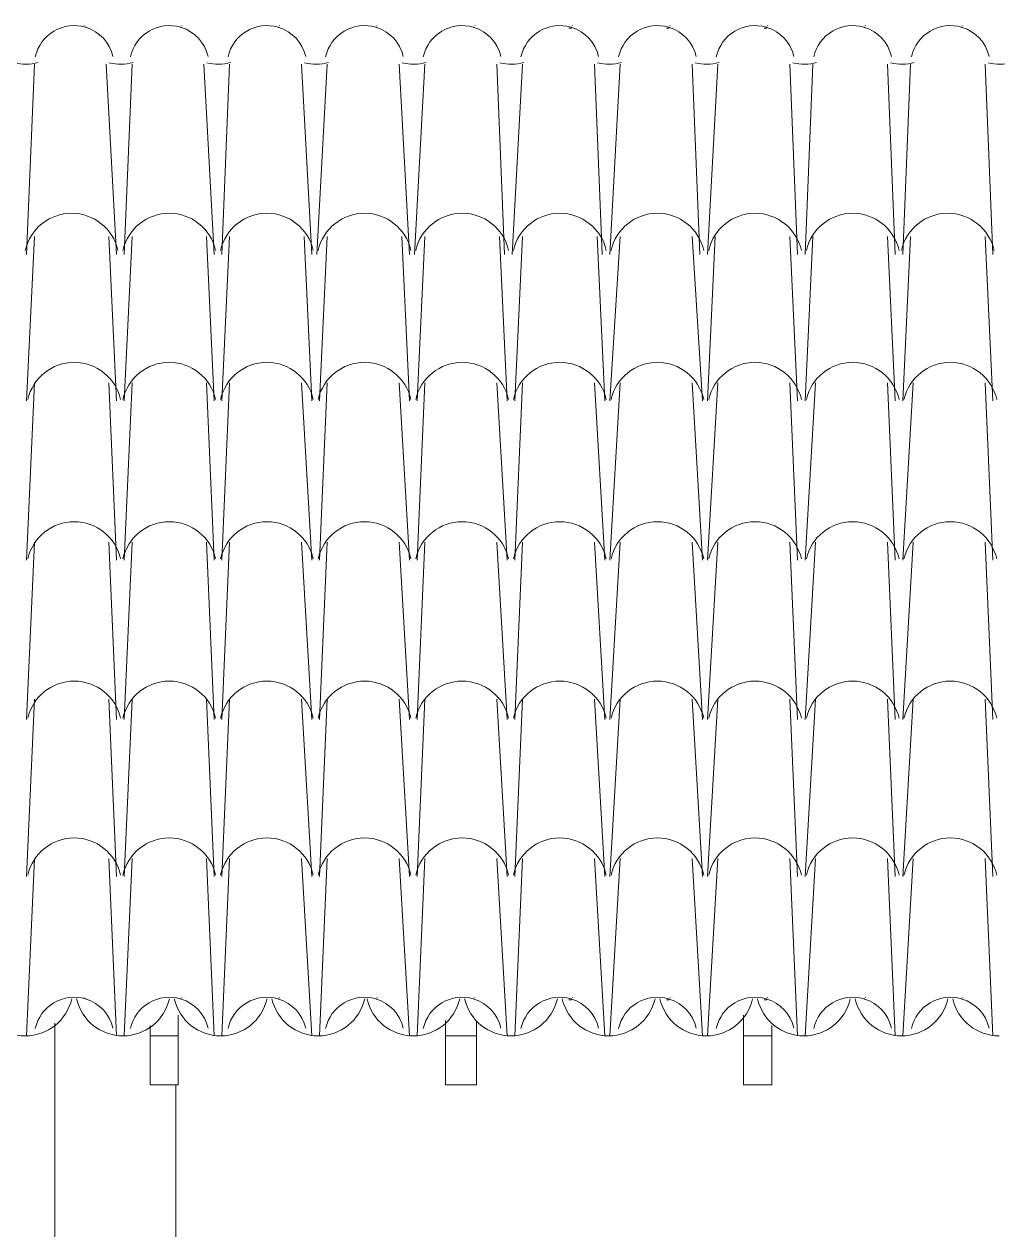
# Model space of a CAD drawing. Header units: millimetres. Extents: x 8329 to 21574, y -433 to 4921.
# Drawn here: x 13938 to 15555, y 2916 to 4918 of the extents above; entities that cross this region are included whole.
import ezdxf

# ---------------------------------------------------------------- set-up
doc = ezdxf.new("R2010")
doc.units = ezdxf.units.MM
doc.layers.add('A-ALV-___-___-EXI', color=250, linetype='Continuous', lineweight=25)
doc.layers.add('A-COB-___-___-EXI', color=250, linetype='Continuous', lineweight=25)

msp = doc.modelspace()

# ---------------------------------------------------------------- linework, layer by layer
at = {"layer": 'A-ALV-___-___-EXI', "color": 28, "lineweight": 15}
msp.add_line((13989.1, 736.9), (13989.1, 3259.3), dxfattribs=at)
at = {"layer": 'A-ALV-___-___-EXI', "color": 28, "lineweight": 15, "flags": 128}
msp.add_lwpolyline([(11167.8, 608.8), (14189.7, 608.8), (14189.7, 3156.9)], dxfattribs=at)
at = {"layer": 'A-COB-___-___-EXI', "color": 28, "lineweight": 15}
for p, q in [((14842.7, 4911.1), (14847, 4911.1)), ((15004.9, 4911.1), (15009.2, 4911.1)), ((15167.1, 4911.1), (15171.4, 4911.1)), ((13942.1, 4535.5), (13954.9, 4851.4)), ((14091.5, 4535.5), (14074.4, 4851.4)), ((14104.3, 4535.5), (14117.1, 4851.4)), ((14253.7, 4535.5), (14236.6, 4851.4)), ((14266.5, 4535.5), (14279.3, 4851.4)), ((14415.9, 4535.5), (14398.8, 4851.4)), ((14424.4, 4535.5), (14441.5, 4851.4)), ((14578.1, 4535.5), (14561, 4851.4)), ((14586.6, 4535.5), (14603.7, 4851.4)), ((14736, 4535.5), (14723.2, 4851.4)), ((14748.8, 4535.5), (14765.9, 4851.4)), ((14898.2, 4535.5), (14885.4, 4851.4)), ((14911, 4535.5), (14928.1, 4851.4)), ((15060.4, 4535.5), (15047.6, 4851.4)), ((15073.2, 4535.5), (15090.3, 4851.4)), ((15222.6, 4535.5), (15209.8, 4851.4)), ((15235.4, 4535.5), (15248.2, 4851.4)), ((15384.8, 4535.5), (15372, 4851.4)), ((15397.6, 4535.5), (15410.4, 4851.4)), ((15547, 4535.5), (15534.1, 4851.4)), ((13942.1, 4292.2), (13954.9, 4565.4)), ((14091.5, 4292.2), (14078.7, 4565.4)), ((14104.3, 4292.2), (14117.1, 4565.4)), ((14253.7, 4292.2), (14240.9, 4565.4)), ((14266.5, 4292.2), (14279.3, 4565.4)), ((14415.9, 4292.2), (14403.1, 4565.4)), ((14428.7, 4292.2), (14441.5, 4565.4)), ((14578.1, 4292.2), (14565.3, 4565.4)), ((14590.9, 4292.2), (14603.7, 4565.4)), ((14740.3, 4292.2), (14727.5, 4565.4)), ((14753.1, 4292.2), (14765.9, 4565.4)), ((14902.5, 4292.2), (14889.7, 4565.4)), ((14911, 4292.2), (14928.1, 4565.4)), ((15064.7, 4292.2), (15047.6, 4565.4)), ((15073.2, 4292.2), (15086, 4565.4)), ((15222.6, 4292.2), (15209.8, 4565.4)), ((15235.4, 4292.2), (15248.2, 4565.4)), ((15384.8, 4292.2), (15372, 4565.4)), ((15397.6, 4292.2), (15410.4, 4565.4)), ((15547, 4292.2), (15534.1, 4565.4)), ((13942.1, 4027.6), (13954.9, 4322.1)), ((14091.5, 4027.6), (14078.7, 4322.1)), ((14104.3, 4027.6), (14117.1, 4322.1)), ((14253.7, 4027.6), (14240.9, 4322.1)), ((14266.5, 4027.6), (14279.3, 4322.1)), ((14415.9, 4027.6), (14398.8, 4322.1)), ((14428.7, 4027.6), (14441.5, 4322.1)), ((14578.1, 4027.6), (14561, 4322.1)), ((14590.9, 4027.6), (14603.7, 4322.1)), ((14740.3, 4027.6), (14723.2, 4322.1)), ((14753.1, 4027.6), (14765.9, 4322.1)), ((14902.5, 4027.6), (14885.4, 4322.1)), ((14911, 4027.6), (14928.1, 4322.1)), ((15064.7, 4027.6), (15047.6, 4322.1)), ((15073.2, 4027.6), (15090.3, 4322.1)), ((15222.6, 4027.6), (15209.8, 4322.1)), ((15235.4, 4027.6), (15252.4, 4322.1)), ((15384.8, 4027.6), (15372, 4322.1)), ((15397.6, 4027.6), (15414.6, 4322.1)), ((15547, 4027.6), (15534.1, 4322.1)), ((13942.1, 3763), (13954.9, 4057.5)), ((14091.5, 3763), (14078.7, 4057.5)), ((14104.3, 3763), (14117.1, 4057.5)), ((14253.7, 3763), (14240.9, 4057.5)), ((14266.5, 3763), (14279.3, 4057.5)), ((14415.9, 3763), (14398.8, 4057.5)), ((14428.7, 3763), (14441.5, 4057.5)), ((14578.1, 3763), (14561, 4057.5)), ((14590.9, 3763), (14603.7, 4057.5)), ((14740.3, 3763), (14723.2, 4057.5)), ((14753.1, 3763), (14765.9, 4057.5)), ((14902.5, 3763), (14885.4, 4057.5)), ((14911, 3763), (14928.1, 4057.5)), ((15064.7, 3763), (15047.6, 4057.5)), ((15073.2, 3763), (15090.3, 4057.5)), ((15222.6, 3763), (15209.8, 4057.5)), ((15235.4, 3763), (15252.4, 4057.5)), ((15384.8, 3763), (15372, 4057.5)), ((15397.6, 3763), (15414.6, 4057.5)), ((15547, 3763), (15534.1, 4057.5)), ((13942.1, 3502.6), (13954.9, 3797.1)), ((14091.5, 3502.6), (14078.7, 3797.1)), ((14104.3, 3502.6), (14117.1, 3797.1)), ((14253.7, 3502.6), (14240.9, 3797.1)), ((14266.5, 3502.6), (14279.3, 3797.1)), ((14415.9, 3502.6), (14398.8, 3797.1)), ((14428.7, 3502.6), (14441.5, 3797.1)), ((14578.1, 3502.6), (14561, 3797.1)), ((14590.9, 3502.6), (14603.7, 3797.1)), ((14740.3, 3502.6), (14723.2, 3797.1)), ((14753.1, 3502.6), (14765.9, 3797.1)), ((14902.5, 3502.6), (14885.4, 3797.1)), ((14911, 3502.6), (14928.1, 3797.1)), ((15064.7, 3502.6), (15047.6, 3797.1)), ((15073.2, 3502.6), (15090.3, 3797.1)), ((15222.6, 3502.6), (15209.8, 3797.1)), ((15235.4, 3502.6), (15252.4, 3797.1)), ((15384.8, 3502.6), (15372, 3797.1)), ((15397.6, 3502.6), (15414.6, 3797.1)), ((15547, 3502.6), (15534.1, 3797.1)), ((13942.1, 3238), (13954.9, 3532.5)), ((14091.5, 3238), (14078.7, 3532.5)), ((14104.3, 3238), (14117.1, 3532.5)), ((14253.7, 3238), (14240.9, 3532.5)), ((14266.5, 3238), (14279.3, 3532.5)), ((14415.9, 3238), (14398.8, 3532.5)), ((14428.7, 3238), (14441.5, 3532.5)), ((14578.1, 3238), (14561, 3532.5)), ((14590.9, 3238), (14603.7, 3532.5)), ((14740.3, 3238), (14723.2, 3532.5)), ((14753.1, 3238), (14765.9, 3532.5)), ((14902.5, 3238), (14885.4, 3532.5)), ((14911, 3238), (14928.1, 3532.5)), ((15064.7, 3238), (15047.6, 3532.5)), ((15073.2, 3238), (15090.3, 3532.5)), ((15222.6, 3238), (15209.8, 3532.5)), ((15235.4, 3238), (15252.4, 3532.5)), ((15384.8, 3238), (15372, 3532.5)), ((15397.6, 3238), (15414.6, 3532.5)), ((15547, 3238), (15534.1, 3532.5)), ((14842.7, 3297.8), (14847, 3297.8)), ((15004.9, 3297.8), (15009.2, 3297.8)), ((15167.1, 3297.8), (15171.4, 3297.8)), ((14193.9, 3238), (14193.9, 3272.1)), ((14689.1, 3238), (14689.1, 3263.6)), ((15179.9, 3238), (15179.9, 3255.1))]:
    msp.add_line(p, q, dxfattribs=at)
at = {"layer": 'A-COB-___-___-EXI', "color": 28, "lineweight": 15, "flags": 128}
for points in [[(14637.8, 3263.6), (14637.8, 3238), (14689.1, 3238), (14689.1, 3156.9), (14637.8, 3156.9), (14637.8, 3238)], [(15132.9, 3238), (15179.9, 3238), (15179.9, 3156.9), (15132.9, 3156.9), (15132.9, 3238), (15132.9, 3272.1)], [(14147, 3255.1), (14147, 3238), (14193.9, 3238), (14193.9, 3156.9), (14147, 3156.9), (14147, 3238)]]:
    msp.add_lwpolyline(points, dxfattribs=at)
at = {"layer": 'A-COB-___-___-EXI', "color": 18, "lineweight": 9}
for points in [[(13987.5, 4906.2), (13971.7, 4897), (13960.5, 4881.6), (13956.5, 4863.8)], [(13987.5, 4906.2), (13971.7, 4897), (13960.5, 4881.6), (13956.5, 4863.8)], [(14039.6, 4912.7), (14022.1, 4917.9), (14003.2, 4915.5), (13987.5, 4906.2)], [(14039.6, 4912.7), (14022.1, 4917.9), (14003.2, 4915.5), (13987.5, 4906.2)], [(14037.6, 4915.8), (14037.6, 4915.6), (14037.7, 4915.5), (14037.8, 4915.2)], [(14040.8, 4912.4), (14040.4, 4912.5), (14040, 4912.6), (14039.6, 4912.7)], [(14085.5, 4864.3), (14080.1, 4887.1), (14063.1, 4905.4), (14040.8, 4912.4)], [(14085.5, 4864.3), (14080.1, 4887.1), (14063.1, 4905.4), (14040.8, 4912.4)], [(14145.4, 4906.2), (14129.6, 4897), (14118.5, 4881.6), (14114.5, 4863.8)], [(14145.4, 4906.2), (14129.6, 4897), (14118.5, 4881.6), (14114.5, 4863.8)], [(14197.5, 4912.7), (14180, 4917.9), (14161.1, 4915.5), (14145.4, 4906.2)], [(14197.5, 4912.7), (14180, 4917.9), (14161.1, 4915.5), (14145.4, 4906.2)], [(14198.7, 4912.4), (14198.3, 4912.5), (14197.9, 4912.6), (14197.5, 4912.7)], [(14243.4, 4864.3), (14238, 4887.1), (14221, 4905.4), (14198.7, 4912.4)], [(14243.4, 4864.3), (14238, 4887.1), (14221, 4905.4), (14198.7, 4912.4)], [(14199.8, 4915.8), (14199.8, 4915.6), (14199.9, 4915.5), (14200, 4915.2)], [(14307.6, 4906.2), (14291.8, 4897), (14280.6, 4881.6), (14276.6, 4863.8)], [(14307.6, 4906.2), (14291.8, 4897), (14280.6, 4881.6), (14276.6, 4863.8)], [(14359.7, 4912.7), (14342.2, 4917.9), (14323.3, 4915.5), (14307.6, 4906.2)], [(14359.7, 4912.7), (14342.2, 4917.9), (14323.3, 4915.5), (14307.6, 4906.2)], [(14360.9, 4912.4), (14360.5, 4912.5), (14360.1, 4912.6), (14359.7, 4912.7)], [(14405.6, 4864.3), (14400.2, 4887.1), (14383.2, 4905.4), (14360.9, 4912.4)], [(14405.6, 4864.3), (14400.2, 4887.1), (14383.2, 4905.4), (14360.9, 4912.4)], [(14362, 4915.8), (14362, 4915.6), (14362.1, 4915.5), (14362.1, 4915.2)], [(14469.8, 4906.2), (14454, 4897), (14442.8, 4881.6), (14438.8, 4863.8)], [(14469.8, 4906.2), (14454, 4897), (14442.8, 4881.6), (14438.8, 4863.8)], [(14521.9, 4912.7), (14504.4, 4917.9), (14485.5, 4915.5), (14469.8, 4906.2)], [(14521.9, 4912.7), (14504.4, 4917.9), (14485.5, 4915.5), (14469.8, 4906.2)], [(14523.1, 4912.4), (14522.7, 4912.5), (14522.3, 4912.6), (14521.9, 4912.7)], [(14567.8, 4864.3), (14562.4, 4887.1), (14545.4, 4905.4), (14523.1, 4912.4)], [(14567.8, 4864.3), (14562.4, 4887.1), (14545.4, 4905.4), (14523.1, 4912.4)], [(14524.2, 4915.8), (14524.2, 4915.6), (14524.3, 4915.5), (14524.3, 4915.2)], [(14632, 4906.2), (14616.2, 4897), (14605, 4881.6), (14601, 4863.8)], [(14632, 4906.2), (14616.2, 4897), (14605, 4881.6), (14601, 4863.8)], [(14684.1, 4912.7), (14666.6, 4917.9), (14647.7, 4915.5), (14632, 4906.2)], [(14684.1, 4912.7), (14666.6, 4917.9), (14647.7, 4915.5), (14632, 4906.2)], [(14685.2, 4912.4), (14684.9, 4912.5), (14684.5, 4912.6), (14684.1, 4912.7)], [(14730, 4864.3), (14724.6, 4887.1), (14707.6, 4905.4), (14685.2, 4912.4)], [(14730, 4864.3), (14724.6, 4887.1), (14707.6, 4905.4), (14685.2, 4912.4)], [(14686.4, 4915.8), (14686.4, 4915.6), (14686.5, 4915.5), (14686.5, 4915.2)], [(14794.2, 4906.2), (14778.4, 4897), (14767.2, 4881.6), (14763.2, 4863.8)], [(14794.2, 4906.2), (14778.4, 4897), (14767.2, 4881.6), (14763.2, 4863.8)], [(14846.3, 4912.7), (14828.8, 4917.9), (14809.9, 4915.5), (14794.2, 4906.2)], [(14846.3, 4912.7), (14828.8, 4917.9), (14809.9, 4915.5), (14794.2, 4906.2)], [(14847.4, 4912.4), (14847, 4912.5), (14846.7, 4912.6), (14846.3, 4912.7)], [(14892.2, 4864.3), (14886.8, 4887.1), (14869.8, 4905.4), (14847.4, 4912.4)], [(14892.2, 4864.3), (14886.8, 4887.1), (14869.8, 4905.4), (14847.4, 4912.4)], [(14848.6, 4915.8), (14848.6, 4915.6), (14848.6, 4915.5), (14848.7, 4915.2)], [(14956.3, 4906.2), (14940.6, 4897), (14929.4, 4881.6), (14925.4, 4863.8)], [(14956.3, 4906.2), (14940.6, 4897), (14929.4, 4881.6), (14925.4, 4863.8)], [(15008.5, 4912.7), (14991, 4917.9), (14972.1, 4915.5), (14956.3, 4906.2)], [(15008.5, 4912.7), (14991, 4917.9), (14972.1, 4915.5), (14956.3, 4906.2)], [(15009.6, 4912.4), (15009.2, 4912.5), (15008.9, 4912.6), (15008.5, 4912.7)], [(15054.4, 4864.3), (15049, 4887.1), (15032, 4905.4), (15009.6, 4912.4)], [(15054.4, 4864.3), (15049, 4887.1), (15032, 4905.4), (15009.6, 4912.4)], [(15010.8, 4915.8), (15010.8, 4915.6), (15010.8, 4915.5), (15010.9, 4915.2)], [(15118.5, 4906.2), (15102.8, 4897), (15091.6, 4881.6), (15087.6, 4863.8)], [(15118.5, 4906.2), (15102.8, 4897), (15091.6, 4881.6), (15087.6, 4863.8)], [(15170.7, 4912.7), (15153.2, 4917.9), (15134.3, 4915.5), (15118.5, 4906.2)], [(15170.7, 4912.7), (15153.2, 4917.9), (15134.3, 4915.5), (15118.5, 4906.2)], [(15171.8, 4912.4), (15171.4, 4912.5), (15171.1, 4912.6), (15170.7, 4912.7)], [(15216.6, 4864.3), (15211.2, 4887.1), (15194.2, 4905.4), (15171.8, 4912.4)], [(15216.6, 4864.3), (15211.2, 4887.1), (15194.2, 4905.4), (15171.8, 4912.4)], [(15173, 4915.8), (15173, 4915.6), (15173, 4915.5), (15173.1, 4915.2)], [(15280.7, 4906.2), (15265, 4897), (15253.8, 4881.6), (15249.8, 4863.8)], [(15280.7, 4906.2), (15265, 4897), (15253.8, 4881.6), (15249.8, 4863.8)], [(15332.9, 4912.7), (15315.3, 4917.9), (15296.5, 4915.5), (15280.7, 4906.2)], [(15332.9, 4912.7), (15315.3, 4917.9), (15296.5, 4915.5), (15280.7, 4906.2)], [(15334, 4912.4), (15333.6, 4912.5), (15333.3, 4912.6), (15332.9, 4912.7)], [(15378.8, 4864.3), (15373.4, 4887.1), (15356.4, 4905.4), (15334, 4912.4)], [(15378.8, 4864.3), (15373.4, 4887.1), (15356.4, 4905.4), (15334, 4912.4)], [(15335.1, 4915.8), (15335.1, 4915.6), (15335.2, 4915.5), (15335.3, 4915.2)], [(15442.9, 4906.2), (15427.2, 4897), (15416, 4881.6), (15412, 4863.8)], [(15442.9, 4906.2), (15427.2, 4897), (15416, 4881.6), (15412, 4863.8)], [(15495.1, 4912.7), (15477.5, 4917.9), (15458.7, 4915.5), (15442.9, 4906.2)], [(15495.1, 4912.7), (15477.5, 4917.9), (15458.7, 4915.5), (15442.9, 4906.2)], [(15496.2, 4912.4), (15495.8, 4912.5), (15495.5, 4912.6), (15495.1, 4912.7)], [(15540.9, 4864.3), (15535.5, 4887.1), (15518.5, 4905.4), (15496.2, 4912.4)], [(15540.9, 4864.3), (15535.5, 4887.1), (15518.5, 4905.4), (15496.2, 4912.4)], [(15497.3, 4915.8), (15497.3, 4915.6), (15497.4, 4915.5), (15497.5, 4915.2)], [(13921.5, 4853.6), (13934.6, 4850.4), (13948.3, 4850.6), (13961.2, 4854.3)], [(14079.4, 4853.6), (14092.5, 4850.4), (14106.2, 4850.6), (14119.1, 4854.3)], [(14241.6, 4853.6), (14254.7, 4850.4), (14268.4, 4850.6), (14281.3, 4854.3)], [(14403.8, 4853.6), (14416.9, 4850.4), (14430.6, 4850.6), (14443.5, 4854.3)], [(14566, 4853.6), (14579.1, 4850.4), (14592.7, 4850.6), (14605.7, 4854.3)], [(14728.2, 4853.6), (14741.3, 4850.4), (14754.9, 4850.6), (14767.9, 4854.3)], [(14890.4, 4853.6), (14903.5, 4850.4), (14917.1, 4850.6), (14930.1, 4854.3)], [(15052.6, 4853.6), (15065.7, 4850.4), (15079.3, 4850.6), (15092.3, 4854.3)], [(15214.8, 4853.6), (15227.8, 4850.4), (15241.5, 4850.6), (15254.4, 4854.3)], [(15377, 4853.6), (15390, 4850.4), (15403.7, 4850.6), (15416.6, 4854.3)], [(15539.1, 4853.6), (15552.2, 4850.4), (15565.9, 4850.6), (15578.8, 4854.3)], [(14016.8, 4603.8), (13979.9, 4603.8), (13947.9, 4578.2), (13939.8, 4542.2)], [(14093.8, 4542.2), (14085.7, 4578.2), (14053.7, 4603.8), (14016.8, 4603.8)], [(14179, 4603.8), (14142.1, 4603.8), (14110.1, 4578.2), (14102, 4542.2)], [(14256, 4542.2), (14247.9, 4578.2), (14215.9, 4603.8), (14179, 4603.8)], [(14341.2, 4603.8), (14304.3, 4603.8), (14272.2, 4578.2), (14264.2, 4542.2)], [(14418.2, 4542.2), (14410.1, 4578.2), (14378.1, 4603.8), (14341.2, 4603.8)], [(14503.4, 4603.8), (14466.4, 4603.8), (14434.4, 4578.2), (14426.4, 4542.2)], [(14580.4, 4542.2), (14572.3, 4578.2), (14540.3, 4603.8), (14503.4, 4603.8)], [(14665.6, 4603.8), (14628.6, 4603.8), (14596.6, 4578.2), (14588.5, 4542.2)], [(14742.6, 4542.2), (14734.5, 4578.2), (14702.5, 4603.8), (14665.6, 4603.8)], [(14827.8, 4603.8), (14790.8, 4603.8), (14758.8, 4578.2), (14750.7, 4542.2)], [(14904.8, 4542.2), (14896.7, 4578.2), (14864.6, 4603.8), (14827.8, 4603.8)], [(14990, 4603.8), (14953, 4603.8), (14921, 4578.2), (14912.9, 4542.2)], [(15067, 4542.2), (15058.8, 4578.2), (15026.8, 4603.8), (14990, 4603.8)], [(15152.1, 4603.8), (15115.2, 4603.8), (15083.2, 4578.2), (15075.1, 4542.2)], [(15229.2, 4542.2), (15221, 4578.2), (15189, 4603.8), (15152.1, 4603.8)], [(15314.3, 4603.8), (15277.4, 4603.8), (15245.4, 4578.2), (15237.3, 4542.2)], [(15391.4, 4542.2), (15383.2, 4578.2), (15351.2, 4603.8), (15314.3, 4603.8)], [(15472.3, 4603.8), (15435.3, 4603.8), (15403.3, 4578.2), (15395.2, 4542.2)], [(15549.3, 4542.2), (15541.1, 4578.2), (15509.1, 4603.8), (15472.3, 4603.8)], [(14021.1, 4356.3), (13984.1, 4356.3), (13952.1, 4330.6), (13944.1, 4294.6)], [(14098.1, 4294.6), (14090, 4330.6), (14058, 4356.3), (14021.1, 4356.3)], [(14179, 4356.3), (14142.1, 4356.3), (14110.1, 4330.6), (14102, 4294.6)], [(14256, 4294.6), (14247.9, 4330.6), (14215.9, 4356.3), (14179, 4356.3)], [(14341.2, 4356.3), (14304.3, 4356.3), (14272.2, 4330.6), (14264.2, 4294.6)], [(14418.2, 4294.6), (14410.1, 4330.6), (14378.1, 4356.3), (14341.2, 4356.3)], [(14503.4, 4356.3), (14466.4, 4356.3), (14434.4, 4330.6), (14426.4, 4294.6)], [(14580.4, 4294.6), (14572.3, 4330.6), (14540.3, 4356.3), (14503.4, 4356.3)], [(14665.6, 4356.3), (14628.6, 4356.3), (14596.6, 4330.6), (14588.5, 4294.6)], [(14742.6, 4294.6), (14734.5, 4330.6), (14702.5, 4356.3), (14665.6, 4356.3)], [(14827.8, 4356.3), (14790.8, 4356.3), (14758.8, 4330.6), (14750.7, 4294.6)], [(14904.8, 4294.6), (14896.7, 4330.6), (14864.6, 4356.3), (14827.8, 4356.3)], [(14990, 4356.3), (14953, 4356.3), (14921, 4330.6), (14912.9, 4294.6)], [(15067, 4294.6), (15058.8, 4330.6), (15026.8, 4356.3), (14990, 4356.3)], [(15152.1, 4356.3), (15115.2, 4356.3), (15083.2, 4330.6), (15075.1, 4294.6)], [(15229.2, 4294.6), (15221, 4330.6), (15189, 4356.3), (15152.1, 4356.3)], [(15314.3, 4356.3), (15277.4, 4356.3), (15245.4, 4330.6), (15237.3, 4294.6)], [(15391.4, 4294.6), (15383.2, 4330.6), (15351.2, 4356.3), (15314.3, 4356.3)], [(15476.5, 4356.3), (15439.6, 4356.3), (15407.6, 4330.6), (15399.5, 4294.6)], [(15553.6, 4294.6), (15545.4, 4330.6), (15513.4, 4356.3), (15476.5, 4356.3)], [(14021.1, 4091.6), (13984.1, 4091.6), (13952.1, 4066), (13944.1, 4030)], [(14098.1, 4030), (14090, 4066), (14058, 4091.6), (14021.1, 4091.6)], [(14179, 4091.6), (14142.1, 4091.6), (14110.1, 4066), (14102, 4030)], [(14256, 4030), (14247.9, 4066), (14215.9, 4091.6), (14179, 4091.6)], [(14341.2, 4091.6), (14304.3, 4091.6), (14272.2, 4066), (14264.2, 4030)], [(14418.2, 4030), (14410.1, 4066), (14378.1, 4091.6), (14341.2, 4091.6)], [(14503.4, 4091.6), (14466.4, 4091.6), (14434.4, 4066), (14426.4, 4030)], [(14580.4, 4030), (14572.3, 4066), (14540.3, 4091.6), (14503.4, 4091.6)], [(14665.6, 4091.6), (14628.6, 4091.6), (14596.6, 4066), (14588.5, 4030)], [(14742.6, 4030), (14734.5, 4066), (14702.5, 4091.6), (14665.6, 4091.6)], [(14827.8, 4091.6), (14790.8, 4091.6), (14758.8, 4066), (14750.7, 4030)], [(14904.8, 4030), (14896.7, 4066), (14864.6, 4091.6), (14827.8, 4091.6)], [(14990, 4091.6), (14953, 4091.6), (14921, 4066), (14912.9, 4030)], [(15067, 4030), (15058.8, 4066), (15026.8, 4091.6), (14990, 4091.6)], [(15152.1, 4091.6), (15115.2, 4091.6), (15083.2, 4066), (15075.1, 4030)], [(15229.2, 4030), (15221, 4066), (15189, 4091.6), (15152.1, 4091.6)], [(15314.3, 4091.6), (15277.4, 4091.6), (15245.4, 4066), (15237.3, 4030)], [(15391.4, 4030), (15383.2, 4066), (15351.2, 4091.6), (15314.3, 4091.6)], [(15476.5, 4091.6), (15439.6, 4091.6), (15407.6, 4066), (15399.5, 4030)], [(15553.6, 4030), (15545.4, 4066), (15513.4, 4091.6), (15476.5, 4091.6)], [(14021.1, 3827), (13984.1, 3827), (13952.1, 3801.4), (13944.1, 3765.4)], [(14098.1, 3765.4), (14090, 3801.4), (14058, 3827), (14021.1, 3827)], [(14179, 3827), (14142.1, 3827), (14110.1, 3801.4), (14102, 3765.4)], [(14256, 3765.4), (14247.9, 3801.4), (14215.9, 3827), (14179, 3827)], [(14341.2, 3827), (14304.3, 3827), (14272.2, 3801.4), (14264.2, 3765.4)], [(14418.2, 3765.4), (14410.1, 3801.4), (14378.1, 3827), (14341.2, 3827)], [(14503.4, 3827), (14466.4, 3827), (14434.4, 3801.4), (14426.4, 3765.4)], [(14580.4, 3765.4), (14572.3, 3801.4), (14540.3, 3827), (14503.4, 3827)], [(14665.6, 3827), (14628.6, 3827), (14596.6, 3801.4), (14588.5, 3765.4)], [(14742.6, 3765.4), (14734.5, 3801.4), (14702.5, 3827), (14665.6, 3827)], [(14827.8, 3827), (14790.8, 3827), (14758.8, 3801.4), (14750.7, 3765.4)], [(14904.8, 3765.4), (14896.7, 3801.4), (14864.6, 3827), (14827.8, 3827)], [(14990, 3827), (14953, 3827), (14921, 3801.4), (14912.9, 3765.4)], [(15067, 3765.4), (15058.8, 3801.4), (15026.8, 3827), (14990, 3827)], [(15152.1, 3827), (15115.2, 3827), (15083.2, 3801.4), (15075.1, 3765.4)], [(15229.2, 3765.4), (15221, 3801.4), (15189, 3827), (15152.1, 3827)], [(15314.3, 3827), (15277.4, 3827), (15245.4, 3801.4), (15237.3, 3765.4)], [(15391.4, 3765.4), (15383.2, 3801.4), (15351.2, 3827), (15314.3, 3827)], [(15476.5, 3827), (15439.6, 3827), (15407.6, 3801.4), (15399.5, 3765.4)], [(15553.6, 3765.4), (15545.4, 3801.4), (15513.4, 3827), (15476.5, 3827)], [(14021.1, 3566.6), (13984.1, 3566.6), (13952.1, 3541), (13944.1, 3505)], [(14098.1, 3505), (14090, 3541), (14058, 3566.6), (14021.1, 3566.6)], [(14179, 3566.6), (14142.1, 3566.6), (14110.1, 3541), (14102, 3505)], [(14256, 3505), (14247.9, 3541), (14215.9, 3566.6), (14179, 3566.6)], [(14341.2, 3566.6), (14304.3, 3566.6), (14272.2, 3541), (14264.2, 3505)], [(14418.2, 3505), (14410.1, 3541), (14378.1, 3566.6), (14341.2, 3566.6)], [(14503.4, 3566.6), (14466.4, 3566.6), (14434.4, 3541), (14426.4, 3505)], [(14580.4, 3505), (14572.3, 3541), (14540.3, 3566.6), (14503.4, 3566.6)], [(14665.6, 3566.6), (14628.6, 3566.6), (14596.6, 3541), (14588.5, 3505)], [(14742.6, 3505), (14734.5, 3541), (14702.5, 3566.6), (14665.6, 3566.6)], [(14827.8, 3566.6), (14790.8, 3566.6), (14758.8, 3541), (14750.7, 3505)], [(14904.8, 3505), (14896.7, 3541), (14864.6, 3566.6), (14827.8, 3566.6)], [(14990, 3566.6), (14953, 3566.6), (14921, 3541), (14912.9, 3505)], [(15067, 3505), (15058.8, 3541), (15026.8, 3566.6), (14990, 3566.6)], [(15152.1, 3566.6), (15115.2, 3566.6), (15083.2, 3541), (15075.1, 3505)], [(15229.2, 3505), (15221, 3541), (15189, 3566.6), (15152.1, 3566.6)], [(15314.3, 3566.6), (15277.4, 3566.6), (15245.4, 3541), (15237.3, 3505)], [(15391.4, 3505), (15383.2, 3541), (15351.2, 3566.6), (15314.3, 3566.6)], [(15476.5, 3566.6), (15439.6, 3566.6), (15407.6, 3541), (15399.5, 3505)], [(15553.6, 3505), (15545.4, 3541), (15513.4, 3566.6), (15476.5, 3566.6)], [(14039.6, 3299.4), (14022.1, 3304.5), (14003.2, 3302.2), (13987.5, 3292.9)], [(14039.6, 3299.4), (14022.1, 3304.5), (14003.2, 3302.2), (13987.5, 3292.9)], [(14197.5, 3299.4), (14180, 3304.5), (14161.1, 3302.2), (14145.4, 3292.9)], [(14197.5, 3299.4), (14180, 3304.5), (14161.1, 3302.2), (14145.4, 3292.9)], [(14359.7, 3299.4), (14342.2, 3304.5), (14323.3, 3302.2), (14307.6, 3292.9)], [(14359.7, 3299.4), (14342.2, 3304.5), (14323.3, 3302.2), (14307.6, 3292.9)], [(14521.9, 3299.4), (14504.4, 3304.5), (14485.5, 3302.2), (14469.8, 3292.9)], [(14521.9, 3299.4), (14504.4, 3304.5), (14485.5, 3302.2), (14469.8, 3292.9)], [(14684.1, 3299.4), (14666.6, 3304.5), (14647.7, 3302.2), (14632, 3292.9)], [(14684.1, 3299.4), (14666.6, 3304.5), (14647.7, 3302.2), (14632, 3292.9)], [(14846.3, 3299.4), (14828.8, 3304.5), (14809.9, 3302.2), (14794.2, 3292.9)], [(14846.3, 3299.4), (14828.8, 3304.5), (14809.9, 3302.2), (14794.2, 3292.9)], [(15008.5, 3299.4), (14991, 3304.5), (14972.1, 3302.2), (14956.3, 3292.9)], [(15008.5, 3299.4), (14991, 3304.5), (14972.1, 3302.2), (14956.3, 3292.9)], [(15170.7, 3299.4), (15153.2, 3304.5), (15134.3, 3302.2), (15118.5, 3292.9)], [(15170.7, 3299.4), (15153.2, 3304.5), (15134.3, 3302.2), (15118.5, 3292.9)], [(15332.9, 3299.4), (15315.3, 3304.5), (15296.5, 3302.2), (15280.7, 3292.9)], [(15332.9, 3299.4), (15315.3, 3304.5), (15296.5, 3302.2), (15280.7, 3292.9)], [(15495.1, 3299.4), (15477.5, 3304.5), (15458.7, 3302.2), (15442.9, 3292.9)], [(15495.1, 3299.4), (15477.5, 3304.5), (15458.7, 3302.2), (15442.9, 3292.9)], [(13863, 3299.6), (13871, 3263.6), (13903, 3238), (13940, 3238)], [(13940, 3238), (13976.9, 3238), (14008.9, 3263.6), (14017, 3299.6)], [(13987.5, 3292.9), (13971.7, 3283.6), (13960.5, 3268.2), (13956.5, 3250.4)], [(13987.5, 3292.9), (13971.7, 3283.6), (13960.5, 3268.2), (13956.5, 3250.4)], [(14025.1, 3299.6), (14033.2, 3263.6), (14065.2, 3238), (14102.2, 3238)], [(14037.6, 3302.4), (14037.6, 3302.2), (14037.7, 3302.1), (14037.8, 3301.9)], [(14040.8, 3299), (14040.4, 3299.2), (14040, 3299.2), (14039.6, 3299.4)], [(14085.5, 3250.9), (14080.1, 3273.8), (14063.1, 3292.1), (14040.8, 3299)], [(14085.5, 3250.9), (14080.1, 3273.8), (14063.1, 3292.1), (14040.8, 3299)], [(14102.2, 3238), (14139.1, 3238), (14171.1, 3263.6), (14179.2, 3299.6)], [(14145.4, 3292.9), (14129.6, 3283.6), (14118.5, 3268.2), (14114.5, 3250.4)], [(14145.4, 3292.9), (14129.6, 3283.6), (14118.5, 3268.2), (14114.5, 3250.4)], [(14187.3, 3299.6), (14195.4, 3263.6), (14227.4, 3238), (14264.4, 3238)], [(14198.7, 3299), (14198.3, 3299.2), (14197.9, 3299.2), (14197.5, 3299.4)], [(14243.4, 3250.9), (14238, 3273.8), (14221, 3292.1), (14198.7, 3299)], [(14243.4, 3250.9), (14238, 3273.8), (14221, 3292.1), (14198.7, 3299)], [(14199.8, 3302.4), (14199.8, 3302.2), (14199.9, 3302.1), (14200, 3301.9)], [(14264.4, 3238), (14301.2, 3238), (14333.3, 3263.6), (14341.4, 3299.6)], [(14307.6, 3292.9), (14291.8, 3283.6), (14280.6, 3268.2), (14276.6, 3250.4)], [(14307.6, 3292.9), (14291.8, 3283.6), (14280.6, 3268.2), (14276.6, 3250.4)], [(14349.5, 3299.6), (14357.6, 3263.6), (14389.6, 3238), (14426.6, 3238)], [(14360.9, 3299), (14360.5, 3299.2), (14360.1, 3299.2), (14359.7, 3299.4)], [(14405.6, 3250.9), (14400.2, 3273.8), (14383.2, 3292.1), (14360.9, 3299)], [(14405.6, 3250.9), (14400.2, 3273.8), (14383.2, 3292.1), (14360.9, 3299)], [(14362, 3302.4), (14362, 3302.2), (14362.1, 3302.1), (14362.1, 3301.9)], [(14426.6, 3238), (14463.4, 3238), (14495.4, 3263.6), (14503.6, 3299.6)], [(14469.8, 3292.9), (14454, 3283.6), (14442.8, 3268.2), (14438.8, 3250.4)], [(14469.8, 3292.9), (14454, 3283.6), (14442.8, 3268.2), (14438.8, 3250.4)], [(14507.5, 3299.6), (14515.5, 3263.6), (14547.5, 3238), (14584.5, 3238)], [(14523.1, 3299), (14522.7, 3299.2), (14522.3, 3299.2), (14521.9, 3299.4)], [(14567.8, 3250.9), (14562.4, 3273.8), (14545.4, 3292.1), (14523.1, 3299)], [(14567.8, 3250.9), (14562.4, 3273.8), (14545.4, 3292.1), (14523.1, 3299)], [(14524.2, 3302.4), (14524.2, 3302.2), (14524.3, 3302.1), (14524.3, 3301.9)], [(14584.5, 3238), (14621.4, 3238), (14653.4, 3263.6), (14661.5, 3299.6)], [(14632, 3292.9), (14616.2, 3283.6), (14605, 3268.2), (14601, 3250.4)], [(14632, 3292.9), (14616.2, 3283.6), (14605, 3268.2), (14601, 3250.4)], [(14669.6, 3299.6), (14677.7, 3263.6), (14709.7, 3238), (14746.7, 3238)], [(14685.2, 3299), (14684.9, 3299.2), (14684.5, 3299.2), (14684.1, 3299.4)], [(14730, 3250.9), (14724.6, 3273.8), (14707.6, 3292.1), (14685.2, 3299)], [(14730, 3250.9), (14724.6, 3273.8), (14707.6, 3292.1), (14685.2, 3299)], [(14686.4, 3302.4), (14686.4, 3302.2), (14686.5, 3302.1), (14686.5, 3301.9)], [(14746.7, 3238), (14783.5, 3238), (14815.6, 3263.6), (14823.7, 3299.6)], [(14794.2, 3292.9), (14778.4, 3283.6), (14767.2, 3268.2), (14763.2, 3250.4)], [(14794.2, 3292.9), (14778.4, 3283.6), (14767.2, 3268.2), (14763.2, 3250.4)], [(14831.8, 3299.6), (14839.9, 3263.6), (14871.9, 3238), (14908.9, 3238)], [(14847.4, 3299), (14847, 3299.2), (14846.7, 3299.2), (14846.3, 3299.4)], [(14892.2, 3250.9), (14886.8, 3273.8), (14869.8, 3292.1), (14847.4, 3299)], [(14892.2, 3250.9), (14886.8, 3273.8), (14869.8, 3292.1), (14847.4, 3299)], [(14848.6, 3302.4), (14848.6, 3302.2), (14848.6, 3302.1), (14848.7, 3301.9)], [(14908.9, 3238), (14945.7, 3238), (14977.8, 3263.6), (14985.9, 3299.6)], [(14956.3, 3292.9), (14940.6, 3283.6), (14929.4, 3268.2), (14925.4, 3250.4)], [(14956.3, 3292.9), (14940.6, 3283.6), (14929.4, 3268.2), (14925.4, 3250.4)], [(14994, 3299.6), (15002.1, 3263.6), (15034.1, 3238), (15071.1, 3238)], [(15009.6, 3299), (15009.2, 3299.2), (15008.9, 3299.2), (15008.5, 3299.4)], [(15054.4, 3250.9), (15049, 3273.8), (15032, 3292.1), (15009.6, 3299)], [(15054.4, 3250.9), (15049, 3273.8), (15032, 3292.1), (15009.6, 3299)], [(15010.8, 3302.4), (15010.8, 3302.2), (15010.8, 3302.1), (15010.9, 3301.9)], [(15071.1, 3238), (15107.9, 3238), (15139.9, 3263.6), (15148.1, 3299.6)], [(15118.5, 3292.9), (15102.8, 3283.6), (15091.6, 3268.2), (15087.6, 3250.4)], [(15118.5, 3292.9), (15102.8, 3283.6), (15091.6, 3268.2), (15087.6, 3250.4)], [(15156.2, 3299.6), (15164.3, 3263.6), (15196.3, 3238), (15233.2, 3238)], [(15171.8, 3299), (15171.4, 3299.2), (15171.1, 3299.2), (15170.7, 3299.4)], [(15216.6, 3250.9), (15211.2, 3273.8), (15194.2, 3292.1), (15171.8, 3299)], [(15216.6, 3250.9), (15211.2, 3273.8), (15194.2, 3292.1), (15171.8, 3299)], [(15173, 3302.4), (15173, 3302.2), (15173, 3302.1), (15173.1, 3301.9)], [(15233.2, 3238), (15270.1, 3238), (15302.1, 3263.6), (15310.3, 3299.6)], [(15280.7, 3292.9), (15265, 3283.6), (15253.8, 3268.2), (15249.8, 3250.4)], [(15280.7, 3292.9), (15265, 3283.6), (15253.8, 3268.2), (15249.8, 3250.4)], [(15318.4, 3299.6), (15326.5, 3263.6), (15358.5, 3238), (15395.4, 3238)], [(15334, 3299), (15333.6, 3299.2), (15333.3, 3299.2), (15332.9, 3299.4)], [(15378.8, 3250.9), (15373.4, 3273.8), (15356.4, 3292.1), (15334, 3299)], [(15378.8, 3250.9), (15373.4, 3273.8), (15356.4, 3292.1), (15334, 3299)], [(15335.1, 3302.4), (15335.1, 3302.2), (15335.2, 3302.1), (15335.3, 3301.9)], [(15395.4, 3238), (15432.3, 3238), (15464.3, 3263.6), (15472.5, 3299.6)], [(15442.9, 3292.9), (15427.2, 3283.6), (15416, 3268.2), (15412, 3250.4)], [(15442.9, 3292.9), (15427.2, 3283.6), (15416, 3268.2), (15412, 3250.4)], [(15480.6, 3299.6), (15488.7, 3263.6), (15520.7, 3238), (15557.6, 3238)], [(15496.2, 3299), (15495.8, 3299.2), (15495.5, 3299.2), (15495.1, 3299.4)], [(15540.9, 3250.9), (15535.5, 3273.8), (15518.5, 3292.1), (15496.2, 3299)], [(15540.9, 3250.9), (15535.5, 3273.8), (15518.5, 3292.1), (15496.2, 3299)], [(15497.3, 3302.4), (15497.3, 3302.2), (15497.4, 3302.1), (15497.5, 3301.9)]]:
    msp.add_open_spline(points, degree=3, dxfattribs=at)

doc.saveas('drawing.dxf')
